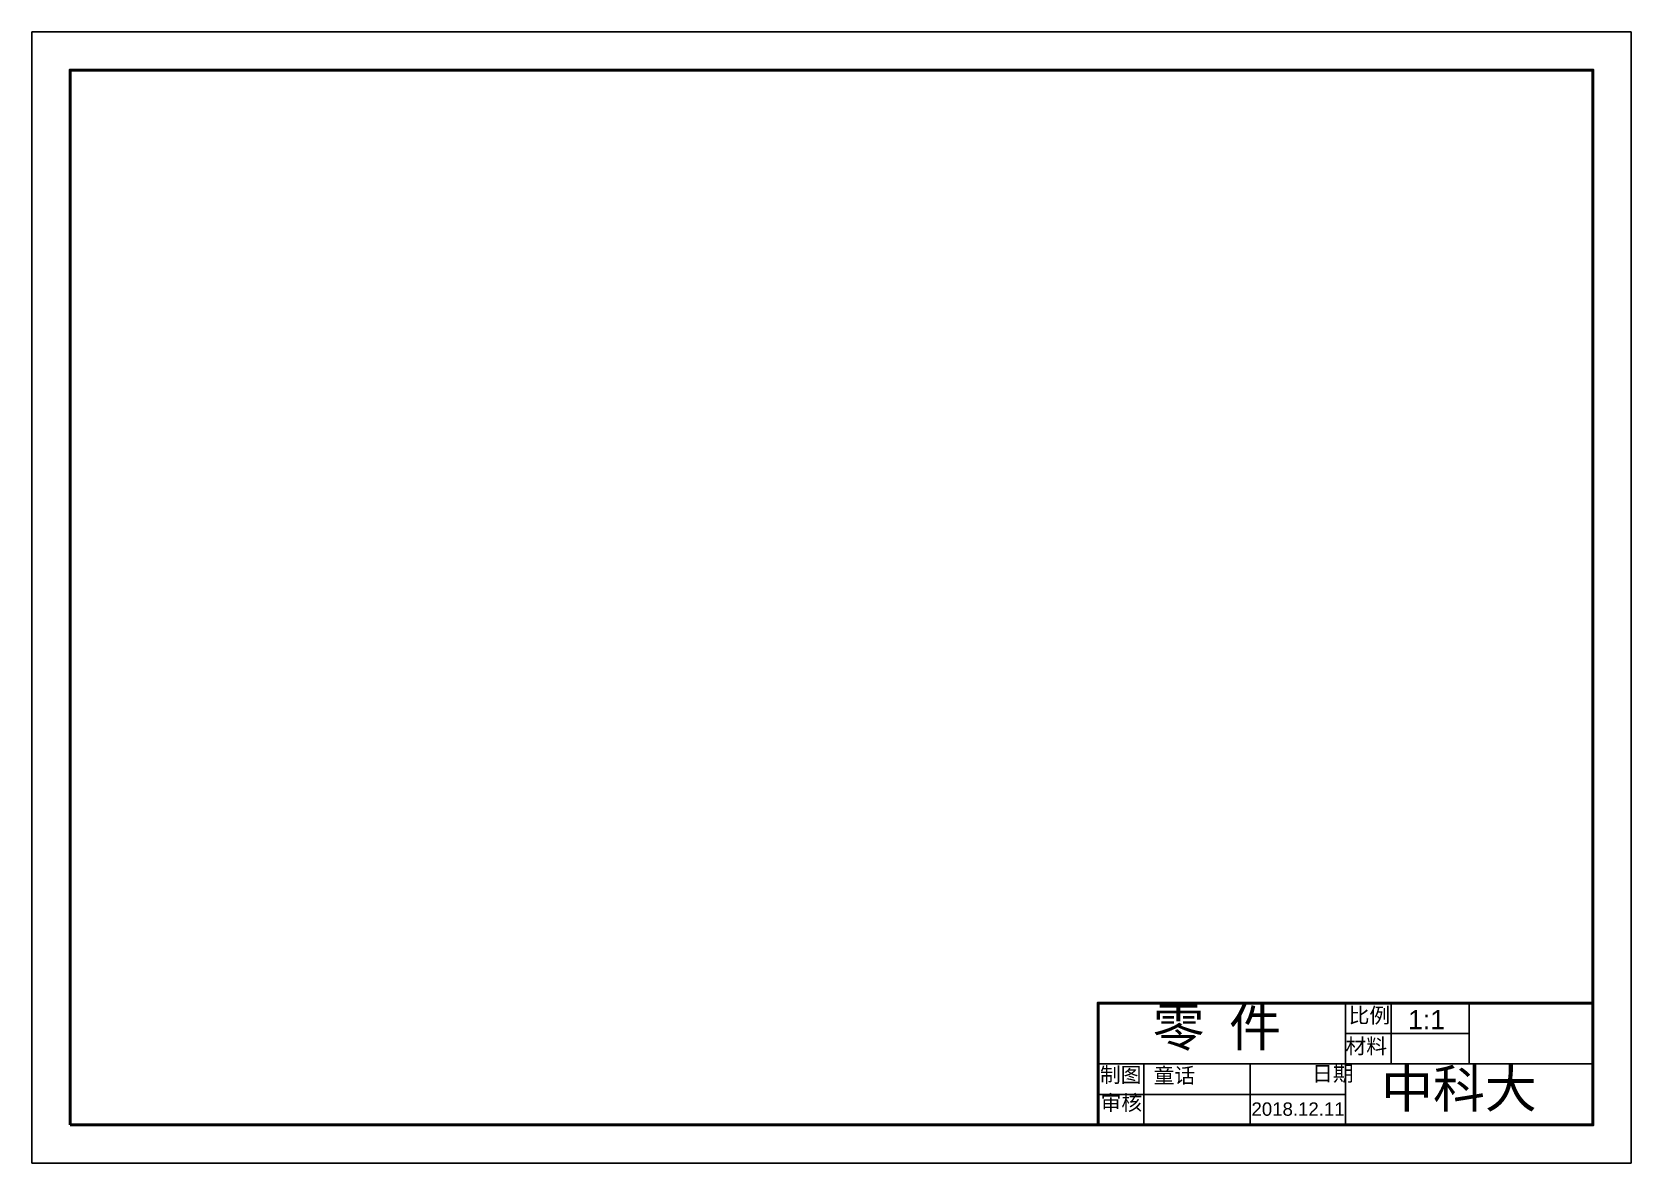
# Model space of a CAD drawing. Header units: millimetres. Extents: x 0 to 420, y 0 to 297.
import ezdxf

# ---------------------------------------------------------------- set-up
doc = ezdxf.new("R2010")
doc.units = ezdxf.units.MM
doc.layers.add('粗实线', color=7, linetype='Continuous', lineweight=50)
doc.styles.get("Standard").update_dxf_attribs({"font": 'arial.ttf'})

msp = doc.modelspace()

# ---------------------------------------------------------------- linework, layer by layer
for p, q in [((345, 10), (345, 42)), ((357, 26), (357, 42)), ((377.5, 26), (377.5, 42)), ((345, 34), (377.5, 34)), ((280, 26), (410, 26)), ((292, 10), (292, 26)), ((320, 10), (320, 26)), ((280, 18), (345, 18))]:
    msp.add_line(p, q)
msp.add_lwpolyline([(0, 0), (420, 0), (420, 297), (0, 297)], close=True)
at = {"layer": '粗实线'}
for points in [[(10, 10), (410, 10), (410, 287), (10, 287)], [(280, 10), (410, 10), (410, 42), (280, 42)]]:
    msp.add_lwpolyline(points, close=True, dxfattribs=at)

# ---------------------------------------------------------------- texts
note = msp.add_mtext_dynamic_manual_height_columns('{\\fSTFangsong|b0|i0|c134|p2;零}', width=17.2526, gutter_width=2.84, heights=[10.93, 0], dxfattribs=dict(insert=(294.33, 40.66), char_height=10, attachment_point=1))
for column, words in zip(note.columns.linked_columns, ['{\\fSTFangsong|b0|i0|c134|p2;件}']):
    column.text = words
at = {"attachment_point": 1}
for s, width, insert, char_height in [('{\\fSTFangsong|b0|i0|c134|p2;比例}', 15.0724, (345.84, 40.78), 4), ('1:1', 20.5, (361.43, 40.14), 5), ('{\\fSTFangsong|b0|i0|c134|p2;材料}', 15.7814, (345, 32.7), 4), ('{\\fSTFangsong|b0|i0|c134|p2;制图}', 14.9542, (280.5, 25.16), 4), ('{\\fSTFangsong|b0|i0|c134|p2;童话}', 20.477, (294.62, 24.99), 4), ('{\\fSTFangsong|b0|i0|c134|p2;中科大}', 60.9738, (354.34, 24.56), 10), ('{\\fSTFangsong|b0|i0|c134|p2;审核}', 14.9542, (280.67, 17.83), 4), ('2018.12.11', 25, (320.31, 15.91), 3.5)]:
    msp.add_mtext_dynamic_manual_height_columns(s, width=width, gutter_width=12.5, heights=[0], dxfattribs=dict(at, insert=insert, char_height=char_height))
note = msp.add_mtext_dynamic_manual_height_columns('{\\fSTFangsong|b0|i0|c134|p2;日}', width=10.5919, gutter_width=3.82, heights=[3.45, 0], dxfattribs=dict(insert=(321.83, 25.5), char_height=4, attachment_point=1))
for column, words in zip(note.columns.linked_columns, ['{\\fSTFangsong|b0|i0|c134|p2;期}']):
    column.text = words

doc.saveas('drawing.dxf')
